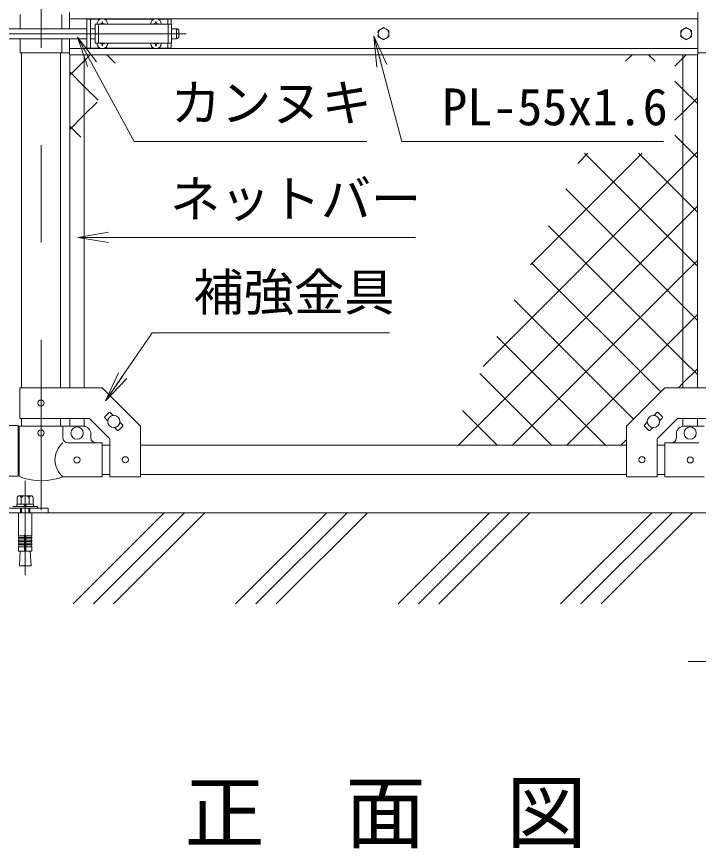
# Model space of a CAD drawing. Units: millimetres, scale not verified. Extents: x -4200 to 4200, y -2970 to 2970.
# Drawn here: x -2585 to -1695, y -476 to 609 of the extents above; entities that cross this region are included whole.
import ezdxf
from ezdxf.enums import TextEntityAlignment as Align

# ---------------------------------------------------------------- set-up
doc = ezdxf.new("R2010")
doc.units = ezdxf.units.MM
doc.header["$LTSCALE"] = 20
doc.linetypes.add('DASHED', pattern=[7.5, 6, -1.5])
doc.linetypes.add('USER1', pattern=[50.8, 31.75, -6.35, 6.35, -6.35])
doc.layers.add('0-0_D-TTL-TXT', color=7, linetype='Continuous')
for name, color, linetype, lineweight in [('0-1_D-BMK', 2, 'USER1', 13), ('0-2_D-STR1', 1, 'Continuous', 18), ('0-3_D-STR3', 3, 'Continuous', 13), ('0-4_D-STR-DIM', 7, 'Continuous', 9), ('0-5_0', 3, 'Continuous', 18), ('0-6_D-STR-TXT', 7, 'Continuous', 9), ('0-7_D-STR2', 7, 'Continuous', 9), ('0-9_D-BGD', 7, 'Continuous', 9)]:
    doc.layers.add(name, color=color, linetype=linetype, lineweight=lineweight)
doc.styles.add('ＭＳ ゴシック', font='')
doc.styles.get('ＭＳ ゴシック').set_extended_font_data('MS Gothic')

# ---------------------------------------------------------------- blocks, each defined once
blk = doc.blocks.new('_Open')
at = {"layer": '0-5_0', "color": 7, "lineweight": 9}
blk.add_line((-20, 3.33), (0, 0), dxfattribs=at)
blk.add_lwpolyline([(-20, -3.33), (0, 0), (-20, 0)], dxfattribs=at)

msp = doc.modelspace()

# ---------------------------------------------------------------- linework, layer by layer
at = {"layer": '0-1_D-BMK'}
for p, q in [((-2553.08, 1203.33), (-2553.08, -35.07)), ((-2683.77, 586.59), (-2363.77, 586.59)), ((-2573.73, 3.19), (-2573.73, -119.81))]:
    msp.add_line(p, q, dxfattribs=at)
at = {"layer": '0-2_D-STR1'}
for p, q in [((-2578.48, 561.59), (-2578.48, 124.64)), ((-2527.68, 561.59), (-2527.68, 124.64)), ((-2578.48, 84.64), (-2578.48, 74.59)), ((-2527.68, 84.64), (-2527.68, 74.59)), ((-2473.08, 49.59), (-2463.08, 49.59)), ((-2423.08, 49.59), (-1788.88, 49.59)), ((-1748.88, 49.59), (-1738.88, 49.59)), ((-2473.08, 11.59), (-2463.08, 11.59)), ((-2423.08, 11.59), (-1788.88, 11.59)), ((-1748.88, 11.59), (-1738.88, 11.59))]:
    msp.add_line(p, q, dxfattribs=at)
at = {"layer": '0-3_D-STR3'}
for p, q in [((-2580.08, 611.59), (-2580.08, 593.09)), ((-2526.08, 611.59), (-2526.08, 593.09)), ((-2515.98, 593.09), (-2515.98, 614.09)), ((-1695.98, 559.09), (-1695.98, 614.09)), ((-2515.98, 606.09), (-1695.98, 606.09)), ((-2493.08, 605.59), (-2493.08, 567.59)), ((-2493.08, 605.59), (-2475.67, 605.59)), ((-2488.58, 605.59), (-2488.58, 567.59)), ((-2482.58, 599.09), (-2482.58, 574.09)), ((-2482.58, 599.09), (-2382.58, 599.09)), ((-2474.93, 599.51), (-2476.23, 599.49)), ((-2476.23, 599.49), (-2476.23, 599.09)), ((-2473.47, 602.24), (-2473.49, 600.95)), ((-2473.47, 602.24), (-2472.68, 602.24)), ((-2472.68, 602.24), (-2472.66, 600.95)), ((-2470.48, 605.59), (-2405.67, 605.59)), ((-2404.93, 599.51), (-2406.23, 599.49)), ((-2406.23, 599.49), (-2406.23, 599.09)), ((-2403.47, 602.24), (-2403.49, 600.95)), ((-2403.47, 602.24), (-2402.68, 602.24)), ((-2402.68, 602.24), (-2402.66, 600.95)), ((-2401.22, 599.51), (-2399.93, 599.49)), ((-2400.48, 605.59), (-2383.08, 605.59)), ((-2399.93, 599.49), (-2399.93, 599.09)), ((-2387.58, 605.59), (-2387.58, 599.09)), ((-2383.08, 605.59), (-2383.08, 599.09)), ((-2382.58, 599.09), (-2382.58, 574.09)), ((-2616.43, 593.09), (-2493.08, 593.09)), ((-2488.58, 593.09), (-2482.58, 593.09)), ((-2382.58, 593.09), (-2376.08, 593.09)), ((-2376.08, 593.09), (-2376.08, 580.09)), ((-2373.08, 590.09), (-2373.08, 583.09)), ((-2616.43, 580.09), (-2493.08, 580.09)), ((-2580.08, 580.09), (-2580.08, 561.59)), ((-2526.08, 580.09), (-2526.08, 561.59)), ((-2515.98, 559.09), (-2515.98, 580.09)), ((-2488.58, 580.09), (-2482.58, 580.09)), ((-2382.58, 580.09), (-2376.08, 580.09)), ((-2515.98, 567.09), (-1695.98, 567.09)), ((-2493.08, 567.59), (-2475.67, 567.59)), ((-2482.58, 574.09), (-2382.58, 574.09)), ((-2476.23, 573.7), (-2476.23, 574.09)), ((-2474.93, 573.68), (-2476.23, 573.7)), ((-2473.47, 570.94), (-2473.49, 572.24)), ((-2473.47, 570.94), (-2472.68, 570.94)), ((-2472.68, 570.94), (-2472.66, 572.24)), ((-2471.22, 573.68), (-2469.93, 573.7)), ((-2470.48, 567.59), (-2405.67, 567.59)), ((-2469.93, 573.7), (-2469.93, 574.09)), ((-2406.23, 573.7), (-2406.23, 574.09)), ((-2404.93, 573.68), (-2406.23, 573.7)), ((-2403.47, 570.94), (-2403.49, 572.24)), ((-2403.47, 570.94), (-2402.68, 570.94)), ((-2402.68, 570.94), (-2402.66, 572.24)), ((-2401.22, 573.68), (-2399.93, 573.7)), ((-2400.48, 567.59), (-2383.08, 567.59)), ((-2399.93, 573.7), (-2399.93, 574.09)), ((-2387.58, 574.09), (-2387.58, 567.59)), ((-2383.08, 574.09), (-2383.08, 567.59)), ((-2580.08, 561.59), (-2515.98, 561.59)), ((-2515.98, 559.09), (-1695.98, 559.09)), ((-2515.58, 559.09), (-2515.58, 124.64)), ((-2496.58, 559.09), (-2496.58, 124.64)), ((-1715.38, 559.09), (-1715.38, 124.64)), ((-1696.38, 559.09), (-1696.38, 124.64)), ((-1631.88, 561.59), (-1695.98, 561.59)), ((-2580.78, 84.64), (-2580.78, 124.64)), ((-2469.74, 86.65), (-2464.09, 92.31)), ((-2462.67, 92.31), (-2458.96, 88.6)), ((-1749.28, 92.31), (-1753, 88.6)), ((-1742.21, 86.65), (-1747.87, 92.31)), ((-2580.78, 84.64), (-2489.64, 84.64)), ((-2515.58, 84.64), (-2515.58, 74.59)), ((-2496.58, 84.64), (-2496.58, 74.59)), ((-2489.64, 84.64), (-2463.08, 58.08)), ((-2469.74, 85.24), (-2466.03, 81.52)), ((-2450.12, 79.76), (-2446.41, 76.05)), ((-1761.83, 79.76), (-1765.54, 76.05)), ((-1722.31, 84.64), (-1748.88, 58.08)), ((-1742.21, 85.24), (-1745.92, 81.52)), ((-1631.18, 84.64), (-1722.31, 84.64)), ((-1715.38, 84.64), (-1715.38, 74.59)), ((-1696.38, 84.64), (-1696.38, 74.59)), ((-2583.03, 75.29), (-2673.73, 75.29)), ((-2583.03, 75.29), (-2583.03, 9.29)), ((-2581.63, 74.59), (-2524.53, 74.59)), ((-2581.63, 74.59), (-2581.63, 10.9)), ((-2524.53, 74.59), (-2524.53, 59.59)), ((-2524.53, 74.59), (-2498.08, 74.59)), ((-2457.2, 72.69), (-2453.48, 68.98)), ((-2452.07, 68.98), (-2446.41, 74.63)), ((-2423.08, 8.39), (-2423.08, 74.64)), ((-1788.88, 8.39), (-1788.88, 74.64)), ((-1759.89, 68.98), (-1765.54, 74.63)), ((-1754.76, 72.69), (-1758.47, 68.98)), ((-1687.43, 74.59), (-1713.88, 74.59)), ((-2488.08, 59.59), (-2488.08, 64.59)), ((-2463.08, 8.39), (-2463.08, 58.08)), ((-1748.88, 8.39), (-1748.88, 58.08)), ((-1723.88, 59.59), (-1723.88, 64.59)), ((-2473.08, 52.59), (-2517.53, 52.59)), ((-2473.08, 8.59), (-2473.08, 52.59)), ((-1738.88, 52.59), (-1694.43, 52.59)), ((-1738.88, 8.59), (-1738.88, 52.59)), ((-2583.03, 9.29), (-2698.73, 9.29)), ((-2473.08, 8.59), (-2524.53, 8.59)), ((-2463.08, 8.39), (-2423.08, 8.39)), ((-1748.88, 8.39), (-1788.88, 8.39)), ((-1738.88, 8.59), (-1687.43, 8.59)), ((-2584.12, -18.81), (-2584.12, -27.11)), ((-2565.93, -16.31), (-2581.52, -16.31)), ((-2579.73, -16.31), (-2567.73, -16.31)), ((-2578.92, -27.11), (-2578.92, -18.81)), ((-2568.53, -27.11), (-2568.53, -18.81)), ((-2563.33, -27.11), (-2563.33, -18.81)), ((-2557.73, -30.11), (-2589.73, -30.11)), ((-2562.98, -27.11), (-2584.48, -27.11)), ((-2584.48, -27.11), (-2584.48, -30.11)), ((-2584.48, -30.11), (-2562.98, -30.11)), ((-2584.12, -27.11), (-2563.33, -27.11)), ((-2579.72, -32.41), (-2579.72, -38.41)), ((-2578.64, -38.41), (-2578.64, -32.41)), ((-2575.23, -27.11), (-2574.42, -30.11)), ((-2572.23, -30.11), (-2573.03, -27.11)), ((-2568.8, -38.41), (-2568.8, -32.41)), ((-2567.72, -38.41), (-2567.72, -32.41)), ((-2562.98, -30.11), (-2562.98, -27.11)), ((-2557.73, -32.41), (-2557.73, -30.11)), ((-2582.38, -38.41), (-2582.38, -68.44)), ((-2565.08, -38.41), (-2565.08, -68.44)), ((-2574.73, -68.44), (-2582.38, -68.44)), ((-2582.38, -70.94), (-2581.94, -68.48)), ((-2582.38, -70.94), (-2574.73, -70.94)), ((-2582.38, -70.94), (-2582.38, -72.44)), ((-2582.38, -72.44), (-2574.73, -72.44)), ((-2582.38, -74.94), (-2581.94, -72.48)), ((-2582.38, -74.94), (-2574.73, -74.94)), ((-2582.38, -74.94), (-2582.38, -76.44)), ((-2574.73, -68.44), (-2574.73, -88.41)), ((-2572.73, -68.44), (-2565.08, -68.44)), ((-2572.73, -68.44), (-2572.73, -88.41)), ((-2565.08, -70.94), (-2572.73, -70.94)), ((-2565.08, -72.44), (-2572.73, -72.44)), ((-2565.08, -74.94), (-2572.73, -74.94)), ((-2565.08, -70.94), (-2565.51, -68.48)), ((-2565.08, -74.94), (-2565.51, -72.48)), ((-2565.08, -70.94), (-2565.08, -72.44)), ((-2565.08, -74.94), (-2565.08, -76.44)), ((-2582.38, -76.44), (-2574.73, -76.44)), ((-2582.38, -78.94), (-2581.94, -76.48)), ((-2582.38, -78.94), (-2574.73, -78.94)), ((-2582.38, -78.94), (-2582.38, -80.44)), ((-2582.38, -82.91), (-2581.94, -80.44)), ((-2582.38, -80.44), (-2574.73, -80.44)), ((-2582.38, -82.91), (-2574.73, -82.91)), ((-2582.38, -82.91), (-2582.38, -88.41)), ((-2565.08, -76.44), (-2572.73, -76.44)), ((-2565.08, -78.94), (-2572.73, -78.94)), ((-2565.08, -80.44), (-2572.73, -80.44)), ((-2565.08, -82.91), (-2572.73, -82.91)), ((-2565.08, -78.94), (-2565.51, -76.48)), ((-2565.08, -82.91), (-2565.51, -80.44)), ((-2565.08, -78.94), (-2565.08, -80.44)), ((-2565.08, -82.91), (-2565.08, -88.41)), ((-2582.38, -88.41), (-2565.08, -88.41)), ((-2580.22, -88.41), (-2581.3, -107.51)), ((-2567.23, -88.41), (-2566.15, -107.51)), ((-2566.15, -107.51), (-2581.3, -107.51))]:
    msp.add_line(p, q, dxfattribs=at)
at = {"layer": '0-3_D-STR3', "linetype": 'DASHED'}
for p, q in [((-2478.08, 599.09), (-2478.08, 574.09)), ((-2387.08, 599.09), (-2387.08, 574.09))]:
    msp.add_line(p, q, dxfattribs=at)
at = {"layer": '0-3_D-STR3'}
for points in [[(-2471.22, 599.51), (-2469.93, 599.49), (-2469.93, 599.09)], [(-2580.78, 124.64), (-2473.08, 124.64), (-2423.08, 74.64)], [(-1631.18, 124.64), (-1738.88, 124.64), (-1788.88, 74.64)]]:
    msp.add_lwpolyline(points, dxfattribs=at)
for points in [[(-2105.98, 594.69), (-2112.99, 590.64), (-2112.99, 582.54), (-2105.98, 578.49), (-2098.96, 582.54), (-2098.96, 590.64)], [(-1710.98, 594.69), (-1717.99, 590.64), (-1717.99, 582.54), (-1710.98, 578.49), (-1703.96, 582.54), (-1703.96, 590.64)], [(-2693.73, -38.41), (-2543.73, -38.41), (-2543.73, -32.41), (-2693.73, -32.41)]]:
    msp.add_lwpolyline(points, close=True, dxfattribs=at)
for centre, radius in [((-2105.98, 586.59), 7.03), ((-1710.98, 586.59), 7.03), ((-2553.08, 104.64), 4), ((-2458.08, 80.64), 8), ((-1753.88, 80.64), 8), ((-2553.08, 65.59), 4), ((-2506.08, 65.59), 8), ((-1705.88, 65.59), 8), ((-2506.08, 30.59), 4), ((-2443.08, 30.64), 4), ((-1768.88, 30.64), 4), ((-1705.88, 30.59), 4)]:
    msp.add_circle(centre, radius, dxfattribs=at)
for centre, radius, start, end in [((-2473.08, 599.09), 7, 0, 180), ((-2474.98, 601), 1.49, 270, 0), ((-2471.17, 601), 1.49, 180, 270), ((-2403.08, 599.09), 7, 0, 180), ((-2404.98, 601), 1.49, 270, 0), ((-2401.17, 601), 1.49, 180, 270), ((-2376.08, 590.09), 3, 0, 90), ((-2376.08, 583.09), 3, 270, 0), ((-2473.08, 574.09), 7, 180, 0), ((-2474.98, 572.19), 1.49, 0, 90), ((-2471.17, 572.19), 1.49, 90, 180), ((-2403.08, 574.09), 7, 180, 0), ((-2404.98, 572.19), 1.49, 0, 90), ((-2401.17, 572.19), 1.49, 90, 180), ((-2463.38, 91.6), 1, 45, 135), ((-1748.57, 91.6), 1, 45, 135), ((-2469.04, 85.95), 1, 135, 225), ((-2447.12, 75.34), 1, 315, 45), ((-1764.84, 75.34), 1, 135, 225), ((-1742.92, 85.95), 1, 315, 45), ((-2498.08, 64.59), 10, 0, 90), ((-2452.77, 69.68), 1, 225, 315), ((-1759.18, 69.68), 1, 225, 315), ((-1713.88, 64.59), 10, 90, 180), ((-2517.53, 59.59), 7, 180, 270), ((-2481.08, 59.59), 7, 180, 270), ((-1730.88, 59.59), 7, 270, 0), ((-2506.33, 30.59), 28.55, 129.59418, 230.40582), ((-2578.33, 10.9), 3.3, 180, 250.77949), ((-2553.08, 83.33), 80, 250.77949, 290.9084), ((-2581.52, -18.91), 2.6, 2.20423, 177.79577), ((-2573.73, -22.96), 6.65, 38.61324, 141.38676), ((-2565.93, -18.91), 2.6, 2.20423, 177.79577), ((-2573.73, -68.44), 1, 0, 180)]:
    msp.add_arc(centre, radius, start, end, dxfattribs=at)
at = {"layer": '0-4_D-STR-DIM'}
msp.add_line((-1668.73, -232.32), (-1708.73, -232.32), dxfattribs=at)
at = {"layer": '0-6_D-STR-TXT'}
msp.add_line((-2064.23, 320.79), (-2502.82, 320.79), dxfattribs=at)
for points in [[(-2127.71, 445.91), (-2431.68, 445.91), (-2504.48, 580.31)], [(-1740.79, 445.91), (-2082.07, 445.91), (-2118.17, 581.48)], [(-2098.17, 196.18), (-2408.23, 196.18), (-2467.94, 109.04)]]:
    msp.add_lwpolyline(points, dxfattribs=at)
at = {"layer": '0-7_D-STR2'}
for p, q in [((-2456.18, 548.05), (-2467.22, 559.09)), ((-1790.09, 550.68), (-1781.68, 559.09)), ((-1751.7, 550.68), (-1760.11, 559.09)), ((-2501.15, 451.6), (-2515.58, 466.03)), ((-1914.41, 284.95), (-1768.67, 430.68)), ((-1852.62, 417.44), (-1839.38, 430.68)), ((-1715.38, 302.22), (-1843.84, 430.68)), ((-1715.38, 372.93), (-1773.13, 430.68)), ((-1715.38, 231.51), (-1868.1, 384.24)), ((-1696.38, 353.93), (-1715.38, 372.93)), ((-1715.38, 342.56), (-1696.38, 361.56)), ((-2008.34, 49.59), (-1715.38, 342.56)), ((-1715.38, 160.8), (-1890.59, 336.02)), ((-1696.38, 283.22), (-1715.38, 302.22)), ((-1744.4, 119.12), (-1913.08, 287.79)), ((-1715.38, 271.84), (-1696.38, 290.84)), ((-1937.63, 49.59), (-1715.38, 271.84)), ((-1779.76, 83.76), (-1935.57, 239.57)), ((-1696.38, 212.51), (-1715.38, 231.51)), ((-1715.38, 201.13), (-1696.38, 220.13)), ((-1866.92, 49.59), (-1715.38, 201.13)), ((-1816.3, 49.59), (-1958.05, 191.35)), ((-1696.38, 141.8), (-1715.38, 160.8)), ((-1887.01, 49.59), (-1980.54, 143.12)), ((-1957.72, 49.59), (-2003.03, 94.9)), ((-1796.2, 49.59), (-1788.88, 56.92))]:
    msp.add_line(p, q, dxfattribs=at)
for points in [[(-2515.58, 532.3), (-2496.58, 551.3), (-2488.79, 559.09)], [(-1725.75, 544.32), (-1715.38, 554.69), (-1710.97, 559.09)], [(-2478.67, 499.83), (-2496.58, 517.74), (-2515.58, 536.74)], [(-1696.38, 495.36), (-1715.38, 514.36), (-1725.75, 524.73)], [(-1725.75, 473.61), (-1715.38, 483.98), (-1696.38, 502.98)], [(-2515.58, 461.59), (-2496.58, 480.59), (-2479.82, 497.35)], [(-1696.38, 424.64), (-1715.38, 443.64), (-1725.75, 454.02)], [(-1976.19, 152.45), (-1715.38, 413.27), (-1696.38, 432.27)], [(-1721.15, 124.64), (-1715.38, 130.42), (-1696.38, 149.42)]]:
    msp.add_lwpolyline(points, dxfattribs=at)
at = {"layer": '0-9_D-BGD'}
for p, q in [((-1233.73, -38.41), (-2968.73, -38.41)), ((-2511.32, -157.47), (-2392.26, -38.41)), ((-2484.8, -157.47), (-2365.74, -38.41)), ((-2458.29, -157.47), (-2339.23, -38.41)), ((-2299.19, -157.47), (-2180.13, -38.41)), ((-2272.67, -157.47), (-2153.61, -38.41)), ((-2246.15, -157.47), (-2127.09, -38.41)), ((-2087.06, -157.47), (-1967.99, -38.41)), ((-2060.54, -157.47), (-1941.48, -38.41)), ((-2034.02, -157.47), (-1914.96, -38.41)), ((-1874.92, -157.47), (-1755.86, -38.41)), ((-1848.41, -157.47), (-1729.35, -38.41)), ((-1821.89, -157.47), (-1702.83, -38.41))]:
    msp.add_line(p, q, dxfattribs=at)

# ---------------------------------------------------------------- block references
at = {"layer": '0-6_D-STR-TXT', "xscale": 2, "yscale": 2}
for p, rotation in [((-2505.44, 582.06), 118.44451), ((-2118.69, 583.42), 104.91069), ((-2504.82, 320.79), 180), ((-2469.07, 107.39), 235.58239)]:
    msp.add_blockref('_Open', p, dxfattribs=dict(at, rotation=rotation))

# ---------------------------------------------------------------- texts
at = {"layer": '0-0_D-TTL-TXT', "style": 'ＭＳ ゴシック'}
msp.add_text('正\u3000面\u3000図', height=76.98, dxfattribs=at).set_placement((-2365.97, -491), align=Align.BOTTOM_LEFT)
at = {"layer": '0-6_D-STR-TXT', "style": 'ＭＳ ゴシック'}
for s, p in [('カンヌキ', (-2383.8, 457.99)), ('PL-55x1.6', (-2029.62, 452.66)), ('ネットバー', (-2384.79, 332.74)), ('補強金具', (-2354.26, 210.8))]:
    msp.add_text(s, height=48.09, dxfattribs=at).set_placement(p, align=Align.BOTTOM_LEFT)

doc.saveas('drawing.dxf')
